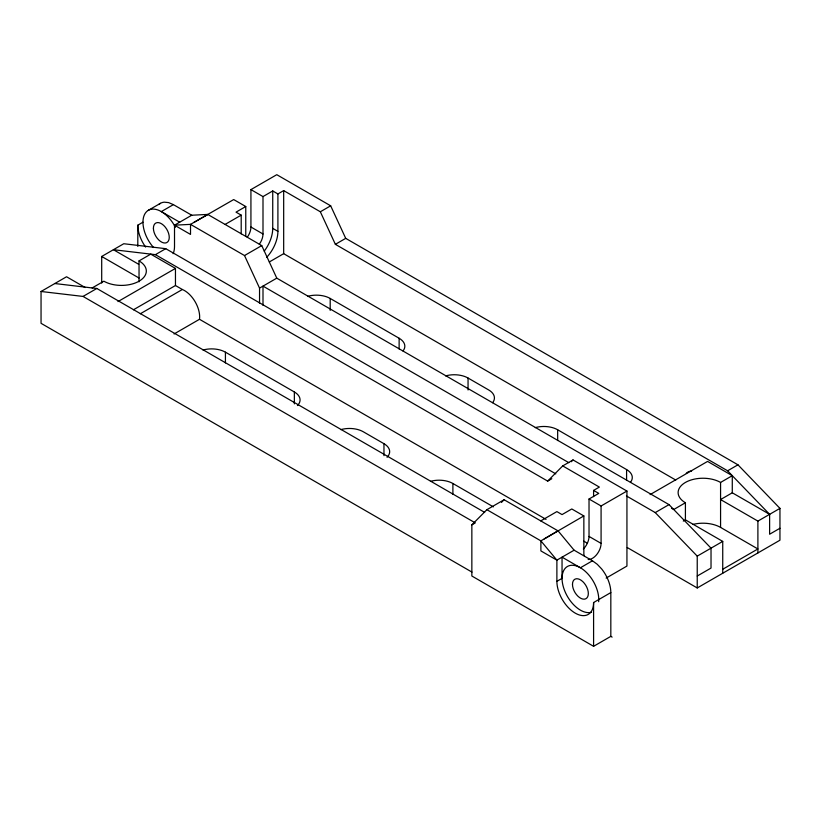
<?xml version="1.0" encoding="UTF-8"?>
<svg xmlns="http://www.w3.org/2000/svg" width="821" height="821" viewBox="0 0 821 821"><rect width="100%" height="100%" fill="white"/><g stroke="black" fill="none" stroke-linecap="round" stroke-linejoin="round"><path stroke-width="1.23" d="M471.849 524.886L486.884 509.687L504.115 499.743L558.116 530.92L574.115 550.193L592.464 560.794L597.216 564.263L601.649 568.932A25.954 14.983 60 0 1 610.824 592.588L610.824 636.357L593.593 646.312L471.849 576.024L471.849 524.886L475.287 522.895L83.044 296.432L41.05 291.486L41.05 323.32L471.962 572.104M501.457 502.421L504.115 499.743M138.677 264.28L113.421 249.707L155.415 254.654L547.669 481.106L562.703 465.918L573.037 459.945L626.936 491.061L626.936 566.069L606.144 578.076M571.272 461.73L573.037 459.945M544.323 538.874L558.003 530.848M779.95 528.262L769.616 534.235L769.616 514.336L732.281 475.677L720.571 482.44A24.856 14.347 0 0 0 685.412 482.44A24.856 14.347 0 0 0 685.412 502.739L673.733 509.523L671.578 508.281M683.288 521.078L685.412 519.847L685.412 502.739M148.344 210.309L160.413 203.341M137.805 246.444L137.805 225.18L142.977 222.193M697.234 576.024L711.027 568.06L711.027 548.161L669.023 504.617L276.78 278.155L261.745 245.602L207.744 214.425L191.745 215.225L173.395 204.634L161.327 211.592L179.686 222.193M41.05 291.486L66.552 276.759L85.22 287.535M101.701 283.06L101.701 256.47L123.766 243.734L165.76 248.681L555.786 473.861M191.745 215.225L174.514 225.18L174.514 246.372A25.954 14.983 60 0 1 173.118 253.679M247.254 237.29A12.182 7.03 -60 0 0 250.928 227.017L250.928 189.61L276.78 174.688L330.668 205.804L345.713 238.357L737.956 464.819L779.95 508.373L779.95 540.208L697.234 587.959L627.275 547.566M139.036 281.819L139.036 260.904L150.746 254.141L175.458 268.405L175.458 285.523L133.454 309.774M83.044 296.432L96.837 288.479L484.647 512.376M155.415 254.654L165.76 248.681M245.766 236.448L245.766 206.523L236.027 212.146L241.2 215.133L241.2 233.841M250.928 189.61L262.997 196.578L272.736 190.954L277.909 193.941L283.676 190.605L320.334 211.777L335.368 244.33L727.611 470.792L732.281 475.677L732.281 492.785L769.616 514.336M225.087 224.431L241.2 215.133M117.978 301.594L175.458 268.405M140.34 313.755L182.354 289.495A21.479 12.407 60 0 1 199.493 319.287L546.047 519.375M245.766 206.523L233.698 199.565L190.513 224.369L190.513 234.416L174.514 225.18L190.513 224.369L244.514 255.547L261.745 245.602M320.334 211.777L330.668 205.804M269.298 261.981L283.676 253.679L675.765 480.059M174.062 333.973L199.493 319.287M259.549 303.442L259.549 288.109L276.78 278.155M335.368 244.33L345.713 238.357M547.669 481.106L551.804 478.725M540.772 520.904L556.884 511.606L562.046 514.593L571.785 508.969L583.854 515.927L583.854 553.333A12.182 7.03 -60 0 0 584.142 555.745M593.593 496.643L593.593 490.414L599.361 487.079L562.703 465.918M583.351 549.044A12.182 7.03 -60 0 0 589.026 536.421L589.026 499.014L598.766 493.39L593.593 490.414M583.854 515.927L540.885 540.865L540.885 550.912L556.884 560.148L574.115 550.193M589.026 499.014L601.085 505.982L626.936 491.061M650.099 494.601L707.579 461.412L732.281 475.677M626.433 495.946L655.24 512.581L669.023 504.617M727.611 470.792L737.956 464.819M610.824 592.588L593.593 602.532A25.954 14.983 60 0 1 575.234 613.133A25.954 14.983 60 0 1 556.884 581.34L562.046 578.353L562.046 557.161L580.406 567.763L592.464 560.794M732.281 492.785L720.571 499.558L757.896 521.099L779.95 508.373M697.234 587.959L697.234 556.125L722.737 541.398L722.737 573.232M722.737 569.261L757.896 548.962L720.571 527.41A24.856 14.347 0 0 0 692.873 524.445M54.833 283.532L92.126 287.945L103.877 281.203A24.856 14.347 0 0 0 139.036 281.203A24.856 14.347 0 0 0 139.036 260.904M193.961 222.378L207.857 214.486M92.126 287.945L96.837 288.479M173.395 204.634L168.644 202.613L164.21 202.171A25.954 14.983 60 0 0 158.833 204.521M272.736 190.954L272.736 228.361L277.909 231.348A25.954 14.983 -60 0 1 266.568 257.466M250.928 227.017L262.997 233.985A12.182 7.03 -60 0 1 259.323 244.258M307.783 296.319A19.499 11.258 0 0 1 330.196 298.454L399.129 338.252A19.499 11.258 0 0 1 403.008 350.967M445.639 375.905A19.499 11.258 0 0 1 468.052 378.04L488.731 389.985A19.499 11.258 0 0 1 492.61 402.701M535.251 427.638A19.499 11.258 0 0 1 557.664 429.773L626.587 469.571A19.499 11.258 0 0 1 630.466 482.286M685.412 519.847L722.737 541.398M568.809 462.675L262.997 286.119L262.997 305.289M175.458 285.523L182.354 289.495M589.026 536.421L601.085 543.389A12.182 7.03 -60 0 1 588.164 559.47M101.701 256.47L139.036 278.021M583.813 541.172L587.138 543.102M203.013 350.044A19.499 11.258 0 0 1 225.426 352.178L294.359 391.966A19.499 11.258 0 0 1 297.459 405.553M387.06 457.287A19.499 11.258 0 0 0 383.961 443.699L363.282 431.764A19.499 11.258 0 0 0 340.869 429.629M430.481 481.363A19.499 11.258 0 0 1 452.894 483.497L493.37 506.865M486.884 509.687L540.885 540.865L556.884 560.148L556.884 581.34M610.824 636.357L612.117 637.106M655.24 512.581L697.234 556.125M244.514 255.547L259.549 288.109M757.896 521.099L757.896 552.943M720.571 482.44L720.571 527.41M626.587 469.571L626.587 480.316M601.085 505.982L601.085 543.389M593.593 602.532L593.593 646.312M557.664 429.773L557.664 440.518M468.052 378.04L468.052 389.985M452.894 483.497L452.894 494.242M399.129 338.252L399.129 348.997M383.961 443.699L383.961 455.645M330.196 298.454L330.196 310.389M294.359 391.966L294.359 403.911M283.676 190.605L283.676 253.679M277.909 193.941L277.909 231.348M262.997 196.578L262.997 233.985M225.426 352.178L225.426 362.923M153.568 247.521A25.954 14.983 60 0 1 146.764 211.479A25.954 14.983 60 0 1 175.386 227.284M145.635 247.059A25.954 14.983 60 0 1 137.805 225.18M272.736 228.361A25.954 14.983 -60 0 1 264.239 251.144M686.284 473.296A21.479 12.407 60 0 1 691.58 471.09M591.582 612.22A25.954 14.983 60 0 1 563.514 587.477A25.954 14.983 60 0 1 577.686 566.428A25.954 14.983 60 0 1 598.663 601.701M153.404 228.217A11.207 6.476 60 0 0 165.288 243.006A11.207 6.476 60 0 0 165.288 227.15A11.207 6.476 60 0 0 153.404 228.217M572.483 584.378A11.207 6.476 60 0 0 584.367 599.166A11.207 6.476 60 0 0 584.367 583.31A11.207 6.476 60 0 0 572.483 584.378"/></g></svg>
